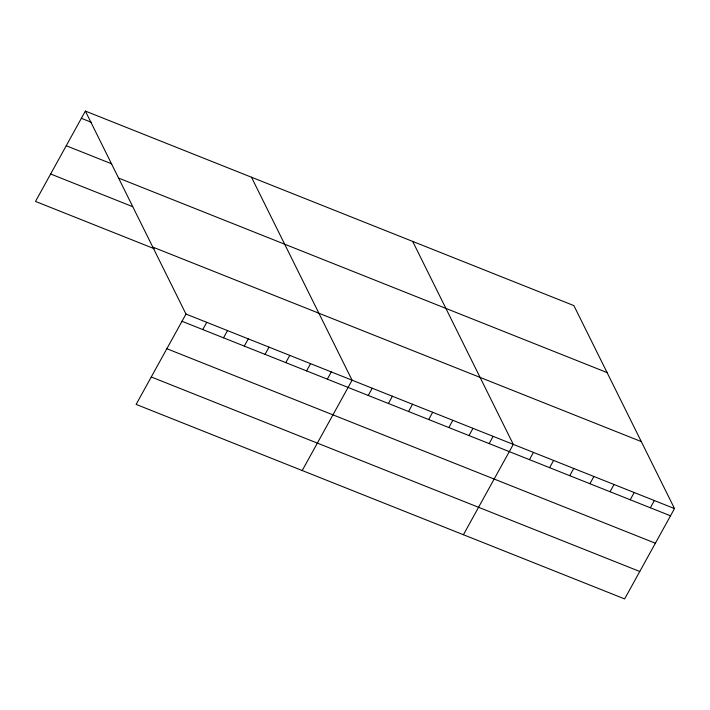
<?xml version="1.0" encoding="UTF-8"?>
<svg xmlns="http://www.w3.org/2000/svg" width="710" height="710" viewBox="0 0 710 710"><rect width="100%" height="100%" fill="white"/><g stroke="black" fill="none" stroke-linecap="round" stroke-linejoin="round"><path stroke-width="1.06" d="M85.369 111.079L185.984 314.06L136.116 404.398L624.631 598.92L674.5 508.573L573.884 305.602L85.369 111.079L35.5 201.427L154.141 248.669M202.758 329.555L206.743 322.322M223.517 337.827L227.511 330.594M244.275 346.089L248.269 338.856M265.043 354.361L269.037 347.128M285.802 362.624L289.795 355.39M306.569 370.895L310.554 363.662M327.328 379.158L331.321 371.925M302.211 470.535L352.08 380.196L251.464 177.216M368.241 395.452L372.235 388.219M388.388 403.475L392.381 396.242M408.543 411.498L412.537 404.265M428.689 419.521L432.683 412.288M448.844 427.544L452.838 420.311M468.999 435.567L472.984 428.334M489.146 443.59L493.139 436.357M463.417 534.728L513.286 444.38L412.679 241.409M529.447 459.636L533.441 452.403M549.602 467.659L553.596 460.435M569.748 475.682L573.742 468.458M589.903 483.705L593.897 476.481M610.059 491.737L614.043 484.504M630.205 499.76L634.199 492.527M650.36 507.783L654.345 500.55M81.384 118.313L91.27 122.253M66.243 145.745L111.718 163.85M118.57 178.068L607.085 372.581M50.641 174.003L132.699 206.672M152.783 247.08L641.299 441.593M185.984 314.06L674.5 508.573M181.991 321.293L670.506 515.806M166.85 348.716L655.365 543.23M151.257 376.974L639.772 571.488"/></g></svg>
